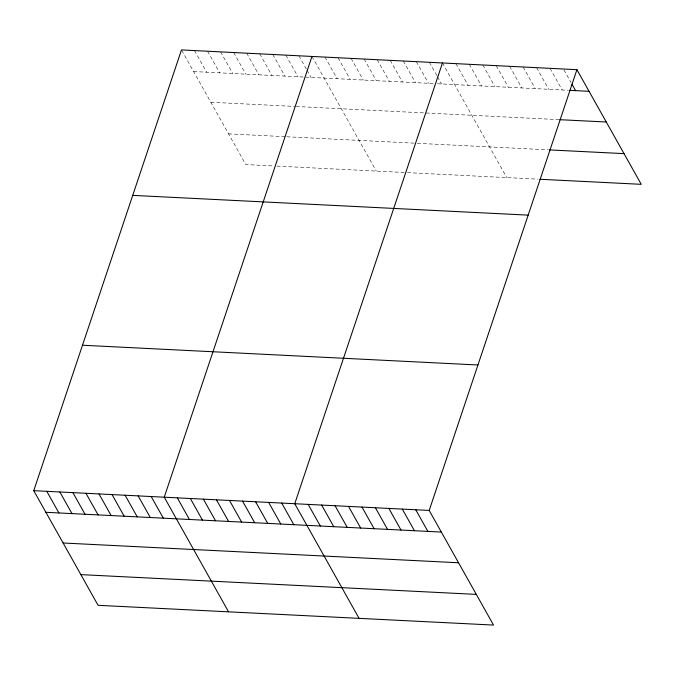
<?xml version="1.0" encoding="UTF-8"?>
<svg xmlns="http://www.w3.org/2000/svg" width="675" height="675" viewBox="0 0 675 675"><rect width="100%" height="100%" fill="white"/><g stroke="black" fill="none" stroke-linecap="round" stroke-linejoin="round"><path stroke-width="0.51" stroke-dasharray="3.38 2.53" d="M193.607 71.55L433.519 83.54M437.535 83.742L568.367 90.281M210.828 102.237L295.152 106.456M296.156 106.507L558.706 119.627M228.58 133.861L285.795 136.721M286.799 136.772L416.289 143.252M417.293 143.303L548.522 149.858M271.898 165.864L245.801 164.557L181.474 49.925M276.919 166.118L406.418 172.589M407.422 172.64L537.823 179.153M563.979 69.922L571.058 82.536M550.024 68.344L562.165 89.969M536.583 67.669L548.716 89.294M523.133 67.002L535.275 88.628M509.693 66.327L521.826 87.953M496.243 65.652L508.385 87.278M482.802 64.986L494.935 86.611M469.353 64.311L481.494 85.936M455.912 63.636L468.045 85.261M442.462 62.969L506.798 177.609M429.418 62.319L437.003 75.828M437.51 76.731L441.551 83.945M416.365 61.661L428.498 83.287M403.312 61.012L415.454 82.637M390.268 60.362L402.401 81.987M377.215 59.704L389.348 81.329M364.171 59.054L376.304 80.679M351.118 58.404L363.251 80.03M338.065 57.746L350.207 79.372M325.021 57.097L337.154 78.722M311.968 56.447L376.296 171.079M298.915 55.789L306.501 69.306M307.007 70.208L311.057 77.414M285.871 55.139L298.004 76.764M272.818 54.489L284.951 76.115M259.765 53.831L271.907 75.457M246.721 53.182L258.854 74.807M233.668 52.532L245.801 74.157M220.615 51.882L232.757 73.508M207.571 51.224L219.704 72.849M194.518 50.574L206.651 72.2"/><path stroke-width="1.01" d="M576.914 69.685L429.199 510.443L493.526 625.075L98.086 605.315L33.75 490.674L181.474 49.925L576.914 69.685L641.25 184.326L539.89 179.263M311.968 56.447L164.244 497.197L228.58 611.837M442.462 62.969L294.747 503.719L359.075 618.359M569.405 90.332L589.056 91.311M559.735 119.686L606.277 122.006M549.56 149.909L624.029 153.63M132.722 195.37L528.171 215.139M82.493 345.229L477.942 364.989M33.75 490.674L429.199 510.443M45.883 512.3L441.332 532.069M63.112 542.995L458.561 562.764M80.857 574.619L476.305 594.388M572.071 84.333L575.606 90.644M415.749 509.768L427.891 531.394M402.308 509.093L414.442 530.719M388.859 508.427L401.001 530.052M375.418 507.752L387.551 529.377M361.969 507.077L374.11 528.702M348.528 506.41L360.661 528.036M335.078 505.735L347.22 527.361M321.637 505.06L333.771 526.686M308.188 504.394L320.33 526.019M281.694 503.069L293.836 524.694M268.65 502.411L280.783 524.036M255.597 501.761L267.73 523.387M242.544 501.112L254.686 522.737M229.5 500.462L241.633 522.087M216.447 499.804L228.58 521.429M203.394 499.154L215.536 520.779M190.35 498.504L202.483 520.13M177.297 497.846L189.43 519.472M151.2 496.547L163.333 518.172M138.147 495.889L150.28 517.514M125.103 495.239L137.236 516.864M112.05 494.589L124.183 516.215M98.997 493.931L111.139 515.557M85.953 493.282L98.086 514.907M72.9 492.632L85.033 514.257M59.847 491.974L71.989 513.599M46.803 491.324L58.936 512.949"/></g></svg>
